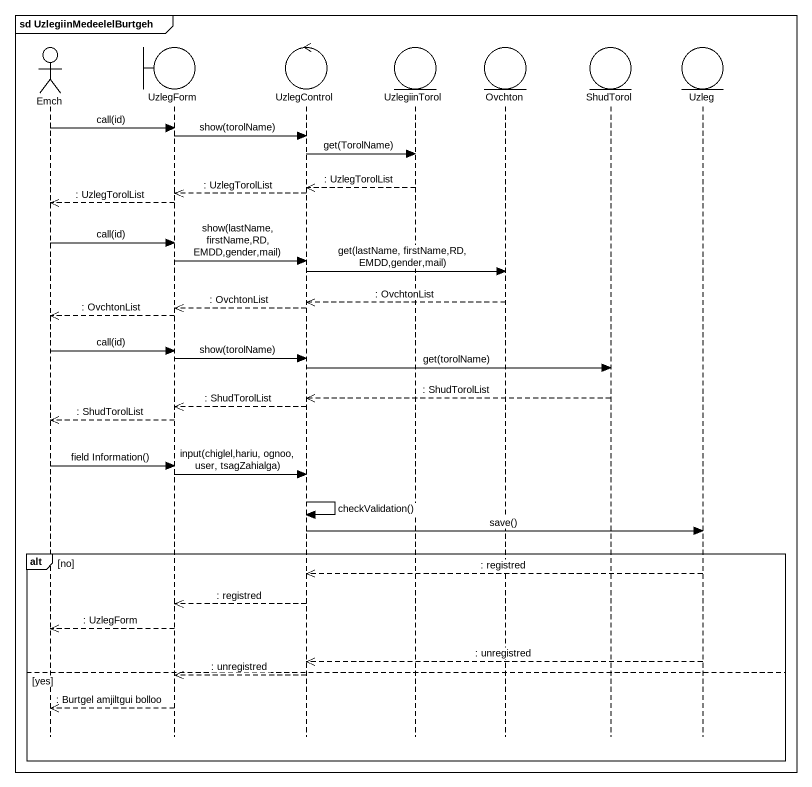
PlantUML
@startuml
mainframe sd UzlegiinMedeelelBurtgeh
hide footbox
actor Emch
boundary UzlegForm
control UzlegControl
entity UzlegiinTorol
entity Ovchton
entity ShudTorol
entity Uzleg

Emch -> UzlegForm : call(id)
UzlegForm -> UzlegControl : show(torolName)
UzlegControl -> UzlegiinTorol : get(TorolName)
UzlegiinTorol -->> UzlegControl : : UzlegTorolList
UzlegControl -->> UzlegForm : : UzlegTorolList
UzlegForm -->> Emch : : UzlegTorolList
Emch -> UzlegForm : call(id)
UzlegForm -> UzlegControl : show(lastName, firstName,RD, EMDD,gender,mail)
UzlegControl -> Ovchton : get(lastName, firstName,RD, EMDD,gender,mail)
Ovchton -->> UzlegControl : : OvchtonList
UzlegControl -->> UzlegForm : : OvchtonList
UzlegForm -->> Emch : : OvchtonList
Emch -> UzlegForm : call(id)
UzlegForm -> UzlegControl : show(torolName)
UzlegControl -> ShudTorol : get(torolName)
ShudTorol -->> UzlegControl : : ShudTorolList
UzlegControl -->> UzlegForm : : ShudTorolList
UzlegForm -->> Emch : : ShudTorolList
Emch -> UzlegForm : field Information()
UzlegForm -> UzlegControl : input(chiglel,hariu, ognoo, user, tsagZahialga)
UzlegControl -> UzlegControl : checkValidation()
UzlegControl -> Uzleg : save()
alt no
  Uzleg -->> UzlegControl : : registred
  UzlegControl -->> UzlegForm : : registred
  UzlegForm -->> Emch : : UzlegForm
  Uzleg -->> UzlegControl : : unregistred
else yes
  UzlegControl -->> UzlegForm : : unregistred
  UzlegForm -->> Emch : : Burtgel amjiltgui bolloo
end
@enduml
